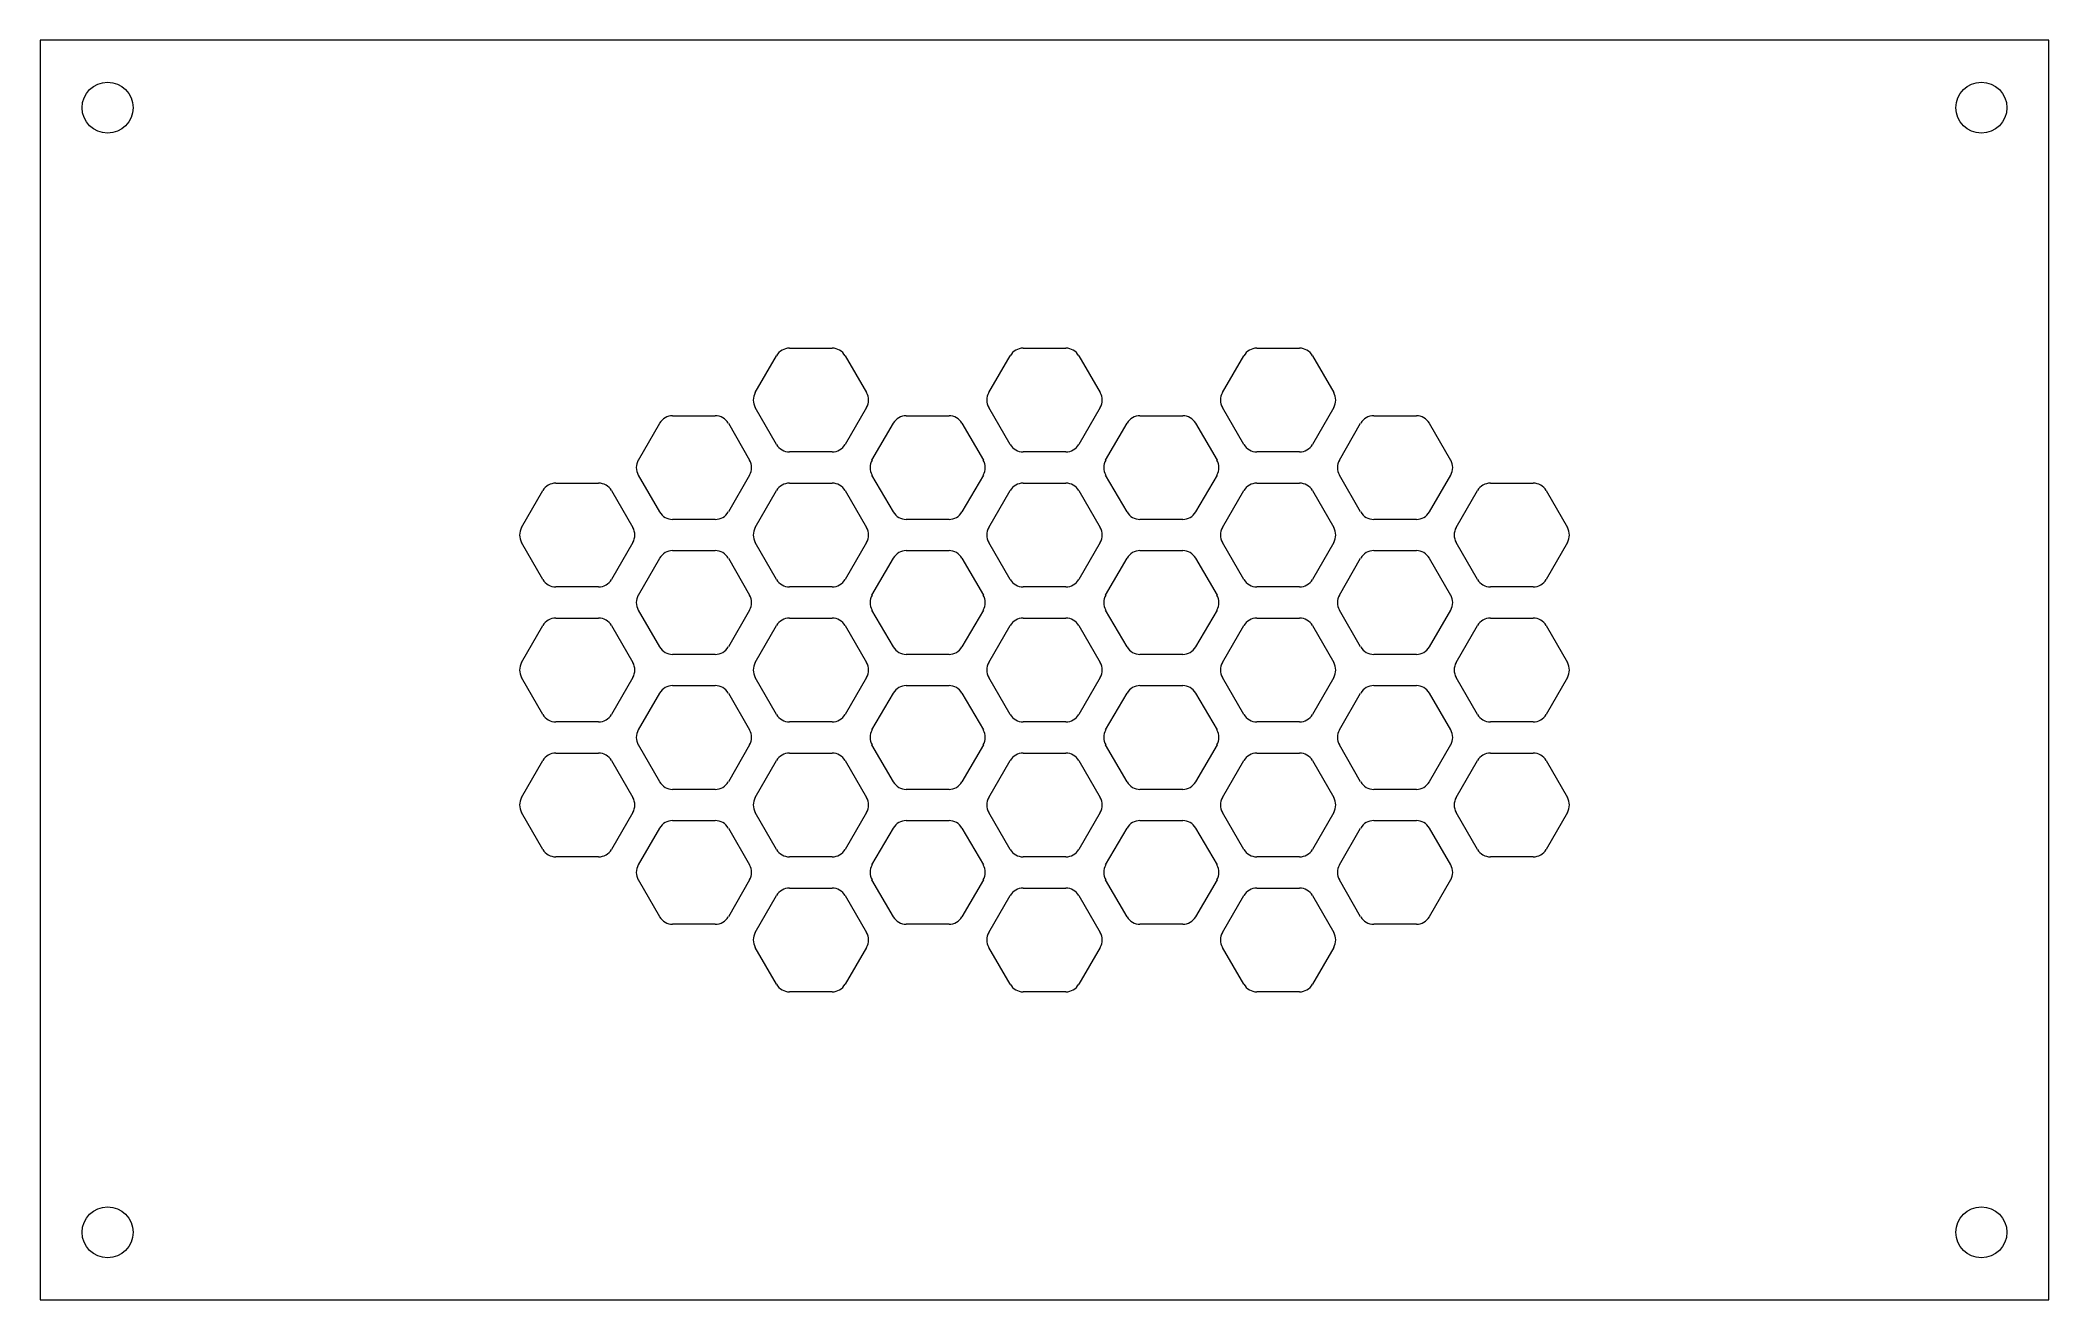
# Model space of a CAD drawing. Header units: millimetres. Extents: x 0 to 134, y 0 to 84.
import ezdxf

# ---------------------------------------------------------------- set-up
doc = ezdxf.new("R2010")
doc.units = ezdxf.units.MM

msp = doc.modelspace()

# ---------------------------------------------------------------- linework, layer by layer
at = {"color": 7, "linetype": 'Continuous', "lineweight": 15}
for p, q in [((0, 84), (0, 0)), ((134, 84), (0, 84)), ((134, 0), (134, 84)), ((49.99, 63.46), (52.83, 63.46)), ((65.58, 63.46), (68.42, 63.46)), ((81.17, 63.46), (84.01, 63.46)), ((47.7, 60.5), (49.12, 62.96)), ((53.7, 62.96), (55.12, 60.5)), ((63.29, 60.5), (64.71, 62.96)), ((69.29, 62.96), (70.71, 60.5)), ((78.88, 60.5), (80.3, 62.96)), ((84.88, 62.96), (86.3, 60.5)), ((42.19, 58.96), (45.04, 58.96)), ((49.12, 57.04), (47.7, 59.5)), ((55.12, 59.5), (53.7, 57.04)), ((57.78, 58.96), (60.63, 58.96)), ((64.71, 57.04), (63.29, 59.5)), ((70.71, 59.5), (69.29, 57.04)), ((73.37, 58.96), (76.22, 58.96)), ((80.3, 57.04), (78.88, 59.5)), ((86.3, 59.5), (84.88, 57.04)), ((88.96, 58.96), (91.81, 58.96)), ((39.91, 56), (41.33, 58.46)), ((45.91, 58.46), (47.33, 56)), ((55.49, 56), (56.92, 58.46)), ((61.49, 58.46), (62.92, 56)), ((71.08, 56), (72.51, 58.46)), ((77.08, 58.46), (78.51, 56)), ((86.67, 56), (88.09, 58.46)), ((92.67, 58.46), (94.09, 56)), ((52.83, 56.54), (49.99, 56.54)), ((68.42, 56.54), (65.58, 56.54)), ((84.01, 56.54), (81.17, 56.54)), ((41.33, 52.54), (39.91, 55)), ((47.33, 55), (45.91, 52.54)), ((56.92, 52.54), (55.49, 55)), ((62.92, 55), (61.49, 52.54)), ((72.51, 52.54), (71.08, 55)), ((78.51, 55), (77.08, 52.54)), ((88.09, 52.54), (86.67, 55)), ((94.09, 55), (92.67, 52.54)), ((32.11, 51.5), (33.53, 53.96)), ((34.4, 54.46), (37.25, 54.46)), ((38.11, 53.96), (39.53, 51.5)), ((47.7, 51.5), (49.12, 53.96)), ((49.99, 54.46), (52.83, 54.46)), ((53.7, 53.96), (55.12, 51.5)), ((63.29, 51.5), (64.71, 53.96)), ((65.58, 54.46), (68.42, 54.46)), ((69.29, 53.96), (70.71, 51.5)), ((78.88, 51.5), (80.3, 53.96)), ((81.17, 54.46), (84.01, 54.46)), ((84.88, 53.96), (86.3, 51.5)), ((94.47, 51.5), (95.89, 53.96)), ((96.75, 54.46), (99.6, 54.46)), ((100.47, 53.96), (101.89, 51.5)), ((45.04, 52.04), (42.19, 52.04)), ((60.63, 52.04), (57.78, 52.04)), ((76.22, 52.04), (73.37, 52.04)), ((91.81, 52.04), (88.96, 52.04)), ((33.53, 48.04), (32.11, 50.5)), ((39.53, 50.5), (38.11, 48.04)), ((42.19, 49.96), (45.04, 49.96)), ((49.12, 48.04), (47.7, 50.5)), ((55.12, 50.5), (53.7, 48.04)), ((57.78, 49.96), (60.63, 49.96)), ((64.71, 48.04), (63.29, 50.5)), ((70.71, 50.5), (69.29, 48.04)), ((73.37, 49.96), (76.22, 49.96)), ((80.3, 48.04), (78.88, 50.5)), ((86.3, 50.5), (84.88, 48.04)), ((88.96, 49.96), (91.81, 49.96)), ((95.89, 48.04), (94.47, 50.5)), ((101.89, 50.5), (100.47, 48.04)), ((39.91, 47), (41.33, 49.46)), ((45.91, 49.46), (47.33, 47)), ((55.49, 47), (56.92, 49.46)), ((61.49, 49.46), (62.92, 47)), ((71.08, 47), (72.51, 49.46)), ((77.08, 49.46), (78.51, 47)), ((86.67, 47), (88.09, 49.46)), ((92.67, 49.46), (94.09, 47)), ((37.25, 47.54), (34.4, 47.54)), ((52.83, 47.54), (49.99, 47.54)), ((68.42, 47.54), (65.58, 47.54)), ((84.01, 47.54), (81.17, 47.54)), ((99.6, 47.54), (96.75, 47.54)), ((41.33, 43.54), (39.91, 46)), ((47.33, 46), (45.91, 43.54)), ((56.92, 43.54), (55.49, 46)), ((62.92, 46), (61.49, 43.54)), ((72.51, 43.54), (71.08, 46)), ((78.51, 46), (77.08, 43.54)), ((88.09, 43.54), (86.67, 46)), ((94.09, 46), (92.67, 43.54)), ((32.11, 42.5), (33.53, 44.96)), ((34.4, 45.46), (37.25, 45.46)), ((38.11, 44.96), (39.53, 42.5)), ((47.7, 42.5), (49.12, 44.96)), ((49.99, 45.46), (52.83, 45.46)), ((53.7, 44.96), (55.12, 42.5)), ((63.29, 42.5), (64.71, 44.96)), ((65.58, 45.46), (68.42, 45.46)), ((69.29, 44.96), (70.71, 42.5)), ((78.88, 42.5), (80.3, 44.96)), ((81.17, 45.46), (84.01, 45.46)), ((84.88, 44.96), (86.3, 42.5)), ((94.47, 42.5), (95.89, 44.96)), ((96.75, 45.46), (99.6, 45.46)), ((100.47, 44.96), (101.89, 42.5)), ((45.04, 43.04), (42.19, 43.04)), ((60.63, 43.04), (57.78, 43.04)), ((76.22, 43.04), (73.37, 43.04)), ((91.81, 43.04), (88.96, 43.04)), ((33.53, 39.04), (32.11, 41.5)), ((39.53, 41.5), (38.11, 39.04)), ((39.91, 38), (41.33, 40.46)), ((42.19, 40.96), (45.04, 40.96)), ((45.91, 40.46), (47.33, 38)), ((49.12, 39.04), (47.7, 41.5)), ((55.12, 41.5), (53.7, 39.04)), ((55.49, 38), (56.92, 40.46)), ((57.78, 40.96), (60.63, 40.96)), ((61.49, 40.46), (62.92, 38)), ((64.71, 39.04), (63.29, 41.5)), ((70.71, 41.5), (69.29, 39.04)), ((71.08, 38), (72.51, 40.46)), ((73.37, 40.96), (76.22, 40.96)), ((77.08, 40.46), (78.51, 38)), ((80.3, 39.04), (78.88, 41.5)), ((86.3, 41.5), (84.88, 39.04)), ((86.67, 38), (88.09, 40.46)), ((88.96, 40.96), (91.81, 40.96)), ((92.67, 40.46), (94.09, 38)), ((95.89, 39.04), (94.47, 41.5)), ((101.89, 41.5), (100.47, 39.04)), ((37.25, 38.54), (34.4, 38.54)), ((52.83, 38.54), (49.99, 38.54)), ((68.42, 38.54), (65.58, 38.54)), ((84.01, 38.54), (81.17, 38.54)), ((99.6, 38.54), (96.75, 38.54)), ((34.4, 36.46), (37.25, 36.46)), ((41.33, 34.54), (39.91, 37)), ((47.33, 37), (45.91, 34.54)), ((49.99, 36.46), (52.83, 36.46)), ((56.92, 34.54), (55.49, 37)), ((62.92, 37), (61.49, 34.54)), ((65.58, 36.46), (68.42, 36.46)), ((72.51, 34.54), (71.08, 37)), ((78.51, 37), (77.08, 34.54)), ((81.17, 36.46), (84.01, 36.46)), ((88.09, 34.54), (86.67, 37)), ((94.09, 37), (92.67, 34.54)), ((96.75, 36.46), (99.6, 36.46)), ((32.11, 33.5), (33.53, 35.96)), ((38.11, 35.96), (39.53, 33.5)), ((47.7, 33.5), (49.12, 35.96)), ((53.7, 35.96), (55.12, 33.5)), ((63.29, 33.5), (64.71, 35.96)), ((69.29, 35.96), (70.71, 33.5)), ((78.88, 33.5), (80.3, 35.96)), ((84.88, 35.96), (86.3, 33.5)), ((94.47, 33.5), (95.89, 35.96)), ((100.47, 35.96), (101.89, 33.5)), ((45.04, 34.04), (42.19, 34.04)), ((60.63, 34.04), (57.78, 34.04)), ((76.22, 34.04), (73.37, 34.04)), ((91.81, 34.04), (88.96, 34.04)), ((33.53, 30.04), (32.11, 32.5)), ((39.53, 32.5), (38.11, 30.04)), ((49.12, 30.04), (47.7, 32.5)), ((55.12, 32.5), (53.7, 30.04)), ((64.71, 30.04), (63.29, 32.5)), ((70.71, 32.5), (69.29, 30.04)), ((80.3, 30.04), (78.88, 32.5)), ((86.3, 32.5), (84.88, 30.04)), ((95.89, 30.04), (94.47, 32.5)), ((101.89, 32.5), (100.47, 30.04)), ((39.91, 29), (41.33, 31.46)), ((42.19, 31.96), (45.04, 31.96)), ((45.91, 31.46), (47.33, 29)), ((55.49, 29), (56.92, 31.46)), ((57.78, 31.96), (60.63, 31.96)), ((61.49, 31.46), (62.92, 29)), ((71.08, 29), (72.51, 31.46)), ((73.37, 31.96), (76.22, 31.96)), ((77.08, 31.46), (78.51, 29)), ((86.67, 29), (88.09, 31.46)), ((88.96, 31.96), (91.81, 31.96)), ((92.67, 31.46), (94.09, 29)), ((37.25, 29.54), (34.4, 29.54)), ((52.83, 29.54), (49.99, 29.54)), ((68.42, 29.54), (65.58, 29.54)), ((84.01, 29.54), (81.17, 29.54)), ((99.6, 29.54), (96.75, 29.54)), ((41.33, 25.54), (39.91, 28)), ((47.33, 28), (45.91, 25.54)), ((47.7, 24.5), (49.12, 26.96)), ((49.99, 27.46), (52.83, 27.46)), ((53.7, 26.96), (55.12, 24.5)), ((56.92, 25.54), (55.49, 28)), ((62.92, 28), (61.49, 25.54)), ((63.29, 24.5), (64.71, 26.96)), ((65.58, 27.46), (68.42, 27.46)), ((69.29, 26.96), (70.71, 24.5)), ((72.51, 25.54), (71.08, 28)), ((78.51, 28), (77.08, 25.54)), ((78.88, 24.5), (80.3, 26.96)), ((81.17, 27.46), (84.01, 27.46)), ((84.88, 26.96), (86.3, 24.5)), ((88.09, 25.54), (86.67, 28)), ((94.09, 28), (92.67, 25.54)), ((45.04, 25.04), (42.19, 25.04)), ((60.63, 25.04), (57.78, 25.04)), ((76.22, 25.04), (73.37, 25.04)), ((91.81, 25.04), (88.96, 25.04)), ((49.12, 21.04), (47.7, 23.5)), ((55.12, 23.5), (53.7, 21.04)), ((64.71, 21.04), (63.29, 23.5)), ((70.71, 23.5), (69.29, 21.04)), ((80.3, 21.04), (78.88, 23.5)), ((86.3, 23.5), (84.88, 21.04)), ((52.83, 20.54), (49.99, 20.54)), ((68.42, 20.54), (65.58, 20.54)), ((84.01, 20.54), (81.17, 20.54)), ((0, 0), (134, 0))]:
    msp.add_line(p, q, dxfattribs=at)
for centre in [(4.5, 79.5), (129.5, 79.5), (4.5, 4.5), (129.5, 4.5)]:
    msp.add_circle(centre, 1.7, dxfattribs=at)
for centre, start, end in [((49.99, 62.46), 90, 150), ((52.83, 62.46), 30, 90), ((65.58, 62.46), 90, 150), ((68.42, 62.46), 30, 90), ((81.17, 62.46), 90, 150), ((84.01, 62.46), 30, 90), ((48.57, 60), 150, 210), ((54.26, 60), 330, 30), ((64.15, 60), 150, 210), ((69.85, 60), 330, 30), ((79.74, 60), 150, 210), ((85.43, 60), 330, 30), ((42.19, 57.96), 90, 150), ((45.04, 57.96), 30, 90), ((57.78, 57.96), 90, 150), ((60.63, 57.96), 30, 90), ((73.37, 57.96), 90, 150), ((76.22, 57.96), 30, 90), ((88.96, 57.96), 90, 150), ((91.81, 57.96), 30, 90), ((49.99, 57.54), 210, 270), ((52.83, 57.54), 270, 330), ((65.58, 57.54), 210, 270), ((68.42, 57.54), 270, 330), ((81.17, 57.54), 210, 270), ((84.01, 57.54), 270, 330), ((40.77, 55.5), 150, 210), ((46.46, 55.5), 330, 30), ((56.36, 55.5), 150, 210), ((62.05, 55.5), 330, 30), ((71.95, 55.5), 150, 210), ((77.64, 55.5), 330, 30), ((87.54, 55.5), 150, 210), ((93.23, 55.5), 330, 30), ((34.4, 53.46), 90, 150), ((37.25, 53.46), 30, 90), ((49.99, 53.46), 90, 150), ((52.83, 53.46), 30, 90), ((65.58, 53.46), 90, 150), ((68.42, 53.46), 30, 90), ((81.17, 53.46), 90, 150), ((84.01, 53.46), 30, 90), ((96.75, 53.46), 90, 150), ((99.6, 53.46), 30, 90), ((42.19, 53.04), 210, 270), ((45.04, 53.04), 270, 330), ((57.78, 53.04), 210, 270), ((60.63, 53.04), 270, 330), ((73.37, 53.04), 210, 270), ((76.22, 53.04), 270, 330), ((88.96, 53.04), 210, 270), ((91.81, 53.04), 270, 330), ((32.98, 51), 150, 210), ((38.67, 51), 330, 30), ((48.57, 51), 150, 210), ((54.26, 51), 330, 30), ((64.15, 51), 150, 210), ((69.85, 51), 330, 30), ((79.74, 51), 150, 210), ((85.43, 51), 330, 30), ((95.33, 51), 150, 210), ((101.02, 51), 330, 30), ((42.19, 48.96), 90, 150), ((45.04, 48.96), 30, 90), ((57.78, 48.96), 90, 150), ((60.63, 48.96), 30, 90), ((73.37, 48.96), 90, 150), ((76.22, 48.96), 30, 90), ((88.96, 48.96), 90, 150), ((91.81, 48.96), 30, 90), ((34.4, 48.54), 210, 270), ((37.25, 48.54), 270, 330), ((40.77, 46.5), 150, 210), ((46.46, 46.5), 330, 30), ((49.99, 48.54), 210, 270), ((52.83, 48.54), 270, 330), ((56.36, 46.5), 150, 210), ((62.05, 46.5), 330, 30), ((65.58, 48.54), 210, 270), ((68.42, 48.54), 270, 330), ((71.95, 46.5), 150, 210), ((77.64, 46.5), 330, 30), ((81.17, 48.54), 210, 270), ((84.01, 48.54), 270, 330), ((87.54, 46.5), 150, 210), ((93.23, 46.5), 330, 30), ((96.75, 48.54), 210, 270), ((99.6, 48.54), 270, 330), ((34.4, 44.46), 90, 150), ((37.25, 44.46), 30, 90), ((49.99, 44.46), 90, 150), ((52.83, 44.46), 30, 90), ((65.58, 44.46), 90, 150), ((68.42, 44.46), 30, 90), ((81.17, 44.46), 90, 150), ((84.01, 44.46), 30, 90), ((96.75, 44.46), 90, 150), ((99.6, 44.46), 30, 90), ((42.19, 44.04), 210, 270), ((45.04, 44.04), 270, 330), ((57.78, 44.04), 210, 270), ((60.63, 44.04), 270, 330), ((73.37, 44.04), 210, 270), ((76.22, 44.04), 270, 330), ((88.96, 44.04), 210, 270), ((91.81, 44.04), 270, 330), ((32.98, 42), 150, 210), ((38.67, 42), 330, 30), ((48.57, 42), 150, 210), ((54.26, 42), 330, 30), ((64.15, 42), 150, 210), ((69.85, 42), 330, 30), ((79.74, 42), 150, 210), ((85.43, 42), 330, 30), ((95.33, 42), 150, 210), ((101.02, 42), 330, 30), ((42.19, 39.96), 90, 150), ((45.04, 39.96), 30, 90), ((57.78, 39.96), 90, 150), ((60.63, 39.96), 30, 90), ((73.37, 39.96), 90, 150), ((76.22, 39.96), 30, 90), ((88.96, 39.96), 90, 150), ((91.81, 39.96), 30, 90), ((34.4, 39.54), 210, 270), ((37.25, 39.54), 270, 330), ((49.99, 39.54), 210, 270), ((52.83, 39.54), 270, 330), ((65.58, 39.54), 210, 270), ((68.42, 39.54), 270, 330), ((81.17, 39.54), 210, 270), ((84.01, 39.54), 270, 330), ((96.75, 39.54), 210, 270), ((99.6, 39.54), 270, 330), ((40.77, 37.5), 150, 210), ((46.46, 37.5), 330, 30), ((56.36, 37.5), 150, 210), ((62.05, 37.5), 330, 30), ((71.95, 37.5), 150, 210), ((77.64, 37.5), 330, 30), ((87.54, 37.5), 150, 210), ((93.23, 37.5), 330, 30), ((34.4, 35.46), 90, 150), ((37.25, 35.46), 30, 90), ((49.99, 35.46), 90, 150), ((52.83, 35.46), 30, 90), ((65.58, 35.46), 90, 150), ((68.42, 35.46), 30, 90), ((81.17, 35.46), 90, 150), ((84.01, 35.46), 30, 90), ((96.75, 35.46), 90, 150), ((99.6, 35.46), 30, 90), ((32.98, 33), 150, 210), ((38.67, 33), 330, 30), ((42.19, 35.04), 210, 270), ((45.04, 35.04), 270, 330), ((48.57, 33), 150, 210), ((54.26, 33), 330, 30), ((57.78, 35.04), 210, 270), ((60.63, 35.04), 270, 330), ((64.15, 33), 150, 210), ((69.85, 33), 330, 30), ((73.37, 35.04), 210, 270), ((76.22, 35.04), 270, 330), ((79.74, 33), 150, 210), ((85.43, 33), 330, 30), ((88.96, 35.04), 210, 270), ((91.81, 35.04), 270, 330), ((95.33, 33), 150, 210), ((101.02, 33), 330, 30), ((42.19, 30.96), 90, 150), ((45.04, 30.96), 30, 90), ((57.78, 30.96), 90, 150), ((60.63, 30.96), 30, 90), ((73.37, 30.96), 90, 150), ((76.22, 30.96), 30, 90), ((88.96, 30.96), 90, 150), ((91.81, 30.96), 30, 90), ((34.4, 30.54), 210, 270), ((37.25, 30.54), 270, 330), ((49.99, 30.54), 210, 270), ((52.83, 30.54), 270, 330), ((65.58, 30.54), 210, 270), ((68.42, 30.54), 270, 330), ((81.17, 30.54), 210, 270), ((84.01, 30.54), 270, 330), ((96.75, 30.54), 210, 270), ((99.6, 30.54), 270, 330), ((40.77, 28.5), 150, 210), ((46.46, 28.5), 330, 30), ((56.36, 28.5), 150, 210), ((62.05, 28.5), 330, 30), ((71.95, 28.5), 150, 210), ((77.64, 28.5), 330, 30), ((87.54, 28.5), 150, 210), ((93.23, 28.5), 330, 30), ((49.99, 26.46), 90, 150), ((52.83, 26.46), 30, 90), ((65.58, 26.46), 90, 150), ((68.42, 26.46), 30, 90), ((81.17, 26.46), 90, 150), ((84.01, 26.46), 30, 90), ((42.19, 26.04), 210, 270), ((45.04, 26.04), 270, 330), ((57.78, 26.04), 210, 270), ((60.63, 26.04), 270, 330), ((73.37, 26.04), 210, 270), ((76.22, 26.04), 270, 330), ((88.96, 26.04), 210, 270), ((91.81, 26.04), 270, 330), ((48.57, 24), 150, 210), ((54.26, 24), 330, 30), ((64.15, 24), 150, 210), ((69.85, 24), 330, 30), ((79.74, 24), 150, 210), ((85.43, 24), 330, 30), ((49.99, 21.54), 210, 270), ((52.83, 21.54), 270, 330), ((65.58, 21.54), 210, 270), ((68.42, 21.54), 270, 330), ((81.17, 21.54), 210, 270), ((84.01, 21.54), 270, 330)]:
    msp.add_arc(centre, 1, start, end, dxfattribs=at)

doc.saveas('drawing.dxf')
